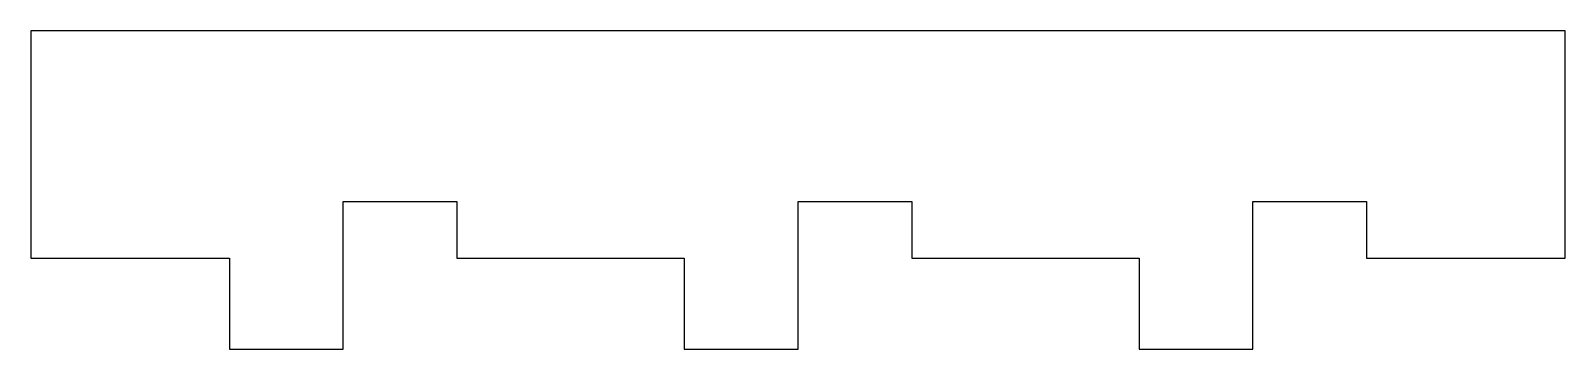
# Model space of a CAD drawing. Header units: millimetres. Extents: x -68 to 68, y -18 to 10.
import ezdxf

# ---------------------------------------------------------------- set-up
doc = ezdxf.new("R2010")
doc.units = ezdxf.units.MM

msp = doc.modelspace()

# ---------------------------------------------------------------- linework, layer by layer
at = {"color": 7, "linetype": 'Continuous', "lineweight": 25}
for p, q in [((-67.5, 10), (-67.5, -10)), ((67.5, 10), (-67.5, 10)), ((67.5, -10), (67.5, 10)), ((-40, -5), (-30, -5)), ((-40, -18), (-40, -5)), ((-30, -5), (-30, -10)), ((0, -5), (10, -5)), ((0, -18), (0, -5)), ((10, -5), (10, -10)), ((40, -5), (50, -5)), ((40, -18), (40, -5)), ((50, -5), (50, -10)), ((-67.5, -10), (-50, -10)), ((-50, -10), (-50, -18)), ((-30, -10), (-10, -10)), ((-10, -10), (-10, -18)), ((10, -10), (30, -10)), ((30, -10), (30, -18)), ((50, -10), (67.5, -10)), ((-50, -18), (-40, -18)), ((-10, -18), (0, -18)), ((30, -18), (40, -18))]:
    msp.add_line(p, q, dxfattribs=at)

doc.saveas('drawing.dxf')
